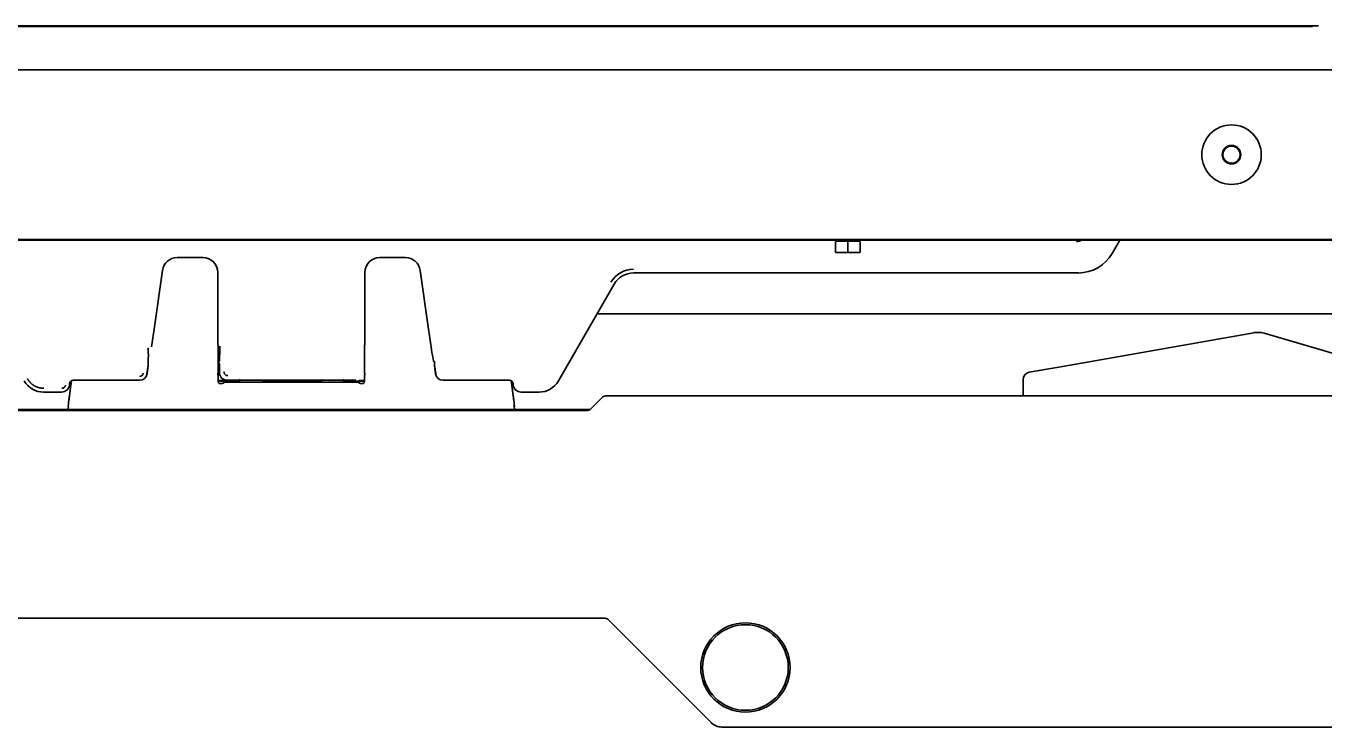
# Model space of a CAD drawing. Header units: inches. Extents: x 786 to 5755, y -850 to 3635.
# Drawn here: x 3978.2 to 4152.6, y -142.6 to -48.4 of the extents above; entities that cross this region are included whole.
import ezdxf

# ---------------------------------------------------------------- set-up
doc = ezdxf.new("R2010")
doc.units = ezdxf.units.IN
doc.layers.add('1', color=7, linetype='Continuous', true_color=0xffffff)
doc.layers.add('4', color=7, linetype='Continuous', true_color=0xffffff)

msp = doc.modelspace()

# ---------------------------------------------------------------- linework, layer by layer
at = {"layer": '1', "color": 7, "linetype": 'Continuous', "lineweight": 35}
for p, q in [((3495.92, -48.42), (4151.86, -48.42)), ((4200.14, -54.31), (3454.9, -54.31)), ((4139.04, -65.8), (4139.04, -65.76)), ((3508.16, -77.12), (4200.21, -77.12)), ((3508.17, -77.21), (4161.98, -77.21)), ((4088.64, -77.35), (4088.64, -77.21)), ((4124.15, -78.98), (4125.17, -77.21)), ((4002.02, -79.53), (3998.57, -79.53)), ((4029.21, -79.53), (4025.76, -79.53)), ((3996.59, -81.25), (3995.52, -88.84)), ((4004.01, -81.53), (4004.01, -82.66)), ((4023.77, -82.66), (4023.77, -81.53)), ((4032.26, -88.84), (4031.19, -81.25)), ((4059.86, -81.6), (4119.61, -81.6)), ((4004.01, -82.66), (4004.01, -84.34)), ((4023.77, -84.34), (4023.77, -82.66)), ((4049.76, -96.1), (4057.26, -83.1)), ((4004.01, -84.34), (4004.01, -88.84)), ((4023.77, -88.84), (4023.77, -84.34)), ((4117, -94.24), (4143.2, -89.62)), ((4144.56, -89.69), (4154.95, -92.72)), ((3995.12, -91.52), (3995.16, -91.24)), ((4004.04, -95.15), (4004.04, -91.24)), ((4023.74, -95.15), (4023.74, -91.24)), ((4032.66, -91.52), (4032.62, -91.24)), ((3994.66, -93.99), (3994.5, -95.13)), ((3994.51, -95.14), (3994.67, -94.03)), ((4004.24, -93.85), (4004.24, -95)), ((4033.27, -95.14), (4033.11, -94.03)), ((4033.28, -95.13), (4033.12, -93.99)), ((4113, -94.94), (4117, -94.24)), ((3980.62, -97.6), (3983.08, -97.6)), ((3984.07, -96.74), (3984.11, -96.43)), ((3984.36, -96.06), (3984.18, -97.4)), ((3984.35, -96.07), (3984.18, -97.32)), ((3984.18, -97.32), (3984.18, -97.32)), ((3984.18, -97.4), (3984.18, -97.4)), ((3984.6, -96), (3993.52, -96)), ((4004.04, -96.2), (4004.04, -96.14)), ((4004.04, -96.14), (4004.23, -96.14)), ((4004.07, -96.05), (4004.23, -96.05)), ((4004.73, -96.06), (4004.86, -96.11)), ((4004.73, -96.14), (4004.86, -96.19)), ((4004.73, -96.42), (4004.86, -96.29)), ((4022.54, -96), (4005.24, -96)), ((4005.36, -96.12), (4006.39, -96.12)), ((4006.57, -96.18), (4005.36, -96.18)), ((4005.36, -96.2), (4006.39, -96.2)), ((4022.42, -96.26), (4005.36, -96.26)), ((4009.89, -96), (4009.89, -96.06)), ((4010.39, -96.2), (4017.39, -96.2)), ((4017.89, -96.06), (4017.89, -96)), ((4022.42, -96.18), (4021.21, -96.18)), ((4021.39, -96.12), (4022.42, -96.12)), ((4021.39, -96.2), (4022.42, -96.2)), ((4022.91, -96.11), (4023.05, -96.06)), ((4022.91, -96.19), (4023.05, -96.14)), ((4022.91, -96.29), (4023.05, -96.42)), ((4023.55, -96.05), (4023.71, -96.05)), ((4023.55, -96.14), (4023.74, -96.14)), ((4023.74, -96.2), (4023.74, -96.14)), ((4043.18, -96), (4034.26, -96)), ((4043.6, -97.4), (4043.42, -96.06)), ((4043.6, -97.32), (4043.43, -96.07)), ((4043.6, -97.32), (4043.6, -97.32)), ((4043.6, -97.4), (4043.6, -97.4)), ((4043.67, -96.43), (4043.71, -96.74)), ((4044.7, -97.6), (4047.16, -97.6)), ((4112.18, -98.09), (4112.18, -95.93)), ((4055.6, -98.38), (4054.18, -99.8)), ((4056.3, -98.09), (4192.18, -98.09)), ((3593.81, -99.95), (4053.97, -99.95)), ((3594.3, -100.09), (4053.48, -100.09)), ((4055.84, -127.95), (3591.94, -127.95)), ((4070.3, -142), (4056.55, -128.25)), ((4250.89, -142.59), (4071.72, -142.59))]:
    msp.add_line(p, q, dxfattribs=at)
for centre, radius in [((4140.19, -65.71), 4), ((4140.19, -65.71), 1.25), ((4140.19, -65.71), 1.15), ((4074.89, -134.59), 6), ((4074.89, -134.59), 5.75)]:
    msp.add_circle(centre, radius, dxfattribs=at)
for centre, radius, start, end in [((4143.72, -92.57), 3, 73.7865, 100), ((4113.18, -95.93), 1, 100, 180), ((4056.3, -99.09), 1, 90, 135), ((4053.48, -99.09), 1, 270, 315), ((4055.84, -128.95), 1, 45, 90), ((4071.72, -140.59), 2, 225, 270)]:
    msp.add_arc(centre, radius, start, end, dxfattribs=at)
for centre, major_axis, ratio, start_param, end_param in [((4088.63, -77.35), (0, 1.5), 0.008333, 3.176502, 4.712391), ((3998.57, -81.53), (1.32, -1.51), 0.997598, 2.427198, 3.855987), ((4002.01, -81.53), (-1.42, -1.42), 0.997265, 2.357564, 3.925621), ((4025.77, -81.53), (-1.42, 1.42), 0.997265, 5.499157, 7.067214), ((4029.21, -81.53), (1.32, 1.51), 0.997598, 5.568791, 6.99758), ((4119.6, -76.35), (-2.63, 4.55), 0.999188, 2.618346, 3.66484), ((4059.86, -84.6), (1.5, -2.6), 0.999188, 2.618346, 3.66484), ((3995.36, -88.84), (0.42, 3), 0.051895, 4.308564, 4.719702), ((4004.17, -88.84), (0, 3), 0.052408, 1.570796, 1.981934), ((4023.61, -88.84), (0, 3), 0.052408, 4.301251, 4.712389), ((4032.42, -88.84), (-0.42, 3), 0.051895, 1.563483, 1.974621), ((3995.32, -91.24), (0.42, 3), 0.051895, 1.166972, 1.57811), ((4003.88, -91.24), (0, 3), 0.052408, 4.712389, 5.123527), ((4023.9, -91.24), (0, 3), 0.052408, 1.159658, 1.570796), ((4032.46, -91.24), (-0.42, 3), 0.051895, 4.705076, 5.116214), ((4032.77, -91.52), (-0.28, 2), 0.051895, 1.563483, 3.125553), ((4003.99, -93.85), (-0.177, -0.177), 0.998783, 2.356803, 3.725721), ((3993.52, -95), (-0.657, 0.756), 0.998931, 2.426537, 3.856648), ((4004.09, -95.07), (0, 1), 0.052408, 1.570796, 3.124139), ((4004.09, -95.15), (0, 1), 0.052408, 1.570796, 3.124139), ((4005.24, -95), (-0.708, -0.708), 0.998783, 5.498396, 7.067974), ((4023.69, -95.07), (0, 1), 0.052408, 3.159046, 4.712389), ((4023.69, -95.15), (0, 1), 0.052408, 3.159046, 4.712389), ((4034.26, -95), (0.657, 0.756), 0.998931, 2.426537, 3.856648), ((3980.62, -94.6), (-1.5, -2.6), 0.999188, 5.759938, 6.806432), ((3983.08, -96.6), (-0.342, 0.94), 0.99931, 2.792529, 4.223191), ((3984.26, -97.32), (0.32, 2.25), 0.03458, 1.575662, 2.974751), ((3984.26, -97.4), (0.32, 2.25), 0.03458, 1.575662, 3.146458), ((3984.6, -96.5), (-0.171, 0.47), 0.99931, 5.934122, 7.364783), ((4004.29, -96.19), (0.177, 0.177), 0.997265, 2.357564, 3.693517), ((4004.23, -96.06), (0.5, 0), 0.017455, 0.05236, 1.570796), ((4004.23, -96.14), (0.5, 0), 0.017455, 0.05236, 1.570796), ((4004.23, -96.42), (0.5, 0), 0.052408, 4.828132, 6.230825), ((4005.36, -96.11), (0.5, 0), 0.017455, 3.193953, 4.712389), ((4005.36, -96.19), (0.5, 0), 0.017455, 3.193953, 4.712389), ((4005.36, -96.29), (0.5, 0), 0.052408, 1.570796, 3.089233), ((4005.36, -96.21), (0.5, 0), 0.052408, 1.570796, 2.57937), ((4006.39, -95.12), (0.447, -0.895), 0.99981, 5.819644, 6.453939), ((4006.39, -95.2), (0.447, -0.895), 0.99981, 5.819644, 6.580327), ((4010.39, -95.2), (0.447, 0.895), 0.99981, 3.166826, 3.605134), ((4017.39, -95.2), (-0.447, 0.895), 0.99981, 2.678052, 3.438734), ((4021.39, -95.2), (0.447, 0.895), 0.99981, 2.844451, 3.605134), ((4021.39, -95.12), (0.447, 0.895), 0.99981, 2.970839, 3.605134), ((4022.42, -96.11), (0.5, 0), 0.017455, 4.712389, 6.230825), ((4022.42, -96.21), (0.5, 0), 0.052408, 0.562222, 1.570796), ((4022.42, -96.19), (0.5, 0), 0.017455, 4.712389, 6.230825), ((4022.42, -96.29), (0.5, 0), 0.052408, 0.05236, 1.570796), ((4023.55, -96.06), (0.5, 0), 0.017455, 1.570796, 3.089233), ((4023.55, -96.14), (0.5, 0), 0.017455, 1.570796, 3.089233), ((4023.55, -96.42), (0.5, 0), 0.052408, 3.193953, 4.596646), ((4023.49, -96.19), (0.177, -0.177), 0.997265, 5.731261, 7.067214), ((4043.18, -96.5), (-0.171, -0.47), 0.99931, 2.059994, 3.490656), ((4043.52, -97.32), (-0.32, 2.25), 0.03458, 3.308435, 4.707523), ((4043.52, -97.4), (-0.32, 2.25), 0.03458, 3.136727, 4.707523), ((4044.7, -96.6), (-0.342, -0.94), 0.99931, 5.201587, 6.632249), ((4047.16, -94.6), (-1.5, 2.6), 0.999188, 2.618346, 3.66484), ((3984.68, -99.75), (0, -0.75), 0.999379, 4.572848, 4.98544), ((4043.1, -99.75), (0, -0.75), 0.999379, 1.297745, 1.710337)]:
    msp.add_ellipse(centre, major_axis=major_axis, ratio=ratio, start_param=start_param, end_param=end_param, dxfattribs=at)
for points in [[(4004.23, -96.44), (4004.25, -96.44), (4004.27, -96.45), (4004.29, -96.45)], [(4023.49, -96.45), (4023.51, -96.45), (4023.53, -96.44), (4023.55, -96.44)]]:
    msp.add_open_spline(points, degree=3, dxfattribs=at)
at = {"layer": '4', "color": 7, "linetype": 'Continuous', "lineweight": 35}
for p, q in [((3496.72, -48.42), (4151.06, -48.42)), ((3496.72, -48.5), (4151.06, -48.5)), ((4086.97, -77.35), (4086.97, -78.84)), ((4124.15, -78.98), (4125.17, -77.21)), ((4059.86, -81.6), (4119.61, -81.6)), ((4049.76, -96.1), (4057.26, -83.1)), ((4054.95, -87.1), (4159.62, -87.1)), ((4004.27, -91.75), (4004.26, -93.47)), ((3994.66, -93.99), (3994.5, -95.13)), ((3994.51, -95.14), (3994.67, -94.03)), ((4004.24, -93.85), (4004.24, -95)), ((4033.27, -95.14), (4033.11, -94.03)), ((4033.28, -95.13), (4033.12, -93.99)), ((3980.62, -97.6), (3983.08, -97.6)), ((3984.07, -96.74), (3984.11, -96.43)), ((3984.6, -96), (3993.52, -96)), ((4022.54, -96), (4005.24, -96)), ((4043.18, -96), (4034.26, -96)), ((4043.67, -96.43), (4043.71, -96.74)), ((4044.7, -97.6), (4047.16, -97.6))]:
    msp.add_line(p, q, dxfattribs=at)
for centre, major_axis, ratio, start_param, end_param in [((4086.97, -84.27), (199.87, 0), 0.034639, 1.554121, 1.570796), ((4090.28, -77.35), (0, -1.5), 0.016664, 0.034914, 1.570806), ((4119.36, -75.89), (0, -1.47), 0.999861, 6.282717, 6.748431), ((4086.97, -85.77), (-198.38, 0), 0.034899, 4.695714, 4.712389), ((4059.86, -84.6), (-1.75, 3.03), 0.999188, 5.759938, 6.806432), ((3994.76, -91.81), (-0.415, -0.28), 0.20114, 4.577531, 4.932154), ((4004.23, -91.45), (0, 1.25), 0.034921, 4.469589, 4.712389), ((3993.51, -94.99), (-0.328, 0.378), 0.998931, 2.426537, 3.856648), ((4005.24, -95), (-0.708, -0.708), 0.998783, 5.498396, 7.067974), ((4005.35, -94.89), (0.354, 0.354), 0.998783, 2.356803, 3.926382), ((4034.26, -95), (0.657, 0.756), 0.998931, 2.426537, 3.856648), ((3983.07, -96.59), (-0.171, 0.47), 0.99931, 2.792529, 4.223191)]:
    msp.add_ellipse(centre, major_axis=major_axis, ratio=ratio, start_param=start_param, end_param=end_param, dxfattribs=at)
for points, knots in [([(3994.66, -93.47), (3994.66, -93.45), (3994.66, -93.41), (3994.67, -93.34), (3994.67, -93.28), (3994.67, -93.22), (3994.68, -93.16), (3994.68, -93.1), (3994.68, -93.04), (3994.68, -92.99), (3994.68, -92.93), (3994.68, -92.88), (3994.69, -92.82), (3994.69, -92.77), (3994.69, -92.72), (3994.69, -92.67), (3994.69, -92.62), (3994.69, -92.57), (3994.69, -92.53), (3994.69, -92.48), (3994.68, -92.44), (3994.68, -92.4), (3994.68, -92.36), (3994.68, -92.32), (3994.68, -92.28), (3994.68, -92.24), (3994.67, -92.2), (3994.67, -92.17), (3994.67, -92.13), (3994.67, -92.1), (3994.66, -92.07), (3994.66, -92.04), (3994.66, -92.01), (3994.65, -91.98), (3994.65, -91.95), (3994.64, -91.93), (3994.64, -91.9), (3994.64, -91.88), (3994.63, -91.85), (3994.63, -91.83), (3994.62, -91.81), (3994.62, -91.8), (3994.62, -91.79)], [0, 0, 0, 0, 0.038636, 0.076568, 0.113795, 0.150318, 0.186137, 0.221252, 0.255664, 0.289372, 0.322377, 0.35468, 0.38628, 0.417177, 0.447373, 0.476868, 0.505662, 0.533755, 0.561147, 0.58784, 0.613834, 0.63913, 0.663727, 0.687628, 0.710831, 0.733339, 0.755152, 0.776272, 0.796698, 0.816433, 0.835478, 0.853834, 0.871502, 0.888486, 0.904786, 0.920405, 0.935346, 0.949611, 0.963205, 0.976131, 0.988394, 1, 1, 1, 1]), ([(3994.66, -93.99), (3994.66, -93.99), (3994.66, -93.99), (3994.66, -93.98), (3994.66, -93.98), (3994.66, -93.97), (3994.66, -93.97), (3994.66, -93.96), (3994.66, -93.95), (3994.66, -93.95), (3994.66, -93.94), (3994.66, -93.93), (3994.66, -93.93), (3994.66, -93.92), (3994.66, -93.91), (3994.66, -93.9), (3994.66, -93.89), (3994.66, -93.88), (3994.66, -93.87), (3994.66, -93.87), (3994.66, -93.86), (3994.66, -93.85), (3994.66, -93.84), (3994.66, -93.83), (3994.66, -93.82), (3994.66, -93.8), (3994.66, -93.79), (3994.66, -93.78), (3994.66, -93.77), (3994.66, -93.75), (3994.66, -93.73), (3994.66, -93.7), (3994.65, -93.67), (3994.65, -93.64), (3994.65, -93.61), (3994.66, -93.57), (3994.66, -93.54), (3994.66, -93.51), (3994.66, -93.48), (3994.66, -93.47)], [0, 0, 0, 0, 0.015127, 0.030377, 0.045764, 0.061296, 0.076986, 0.092842, 0.108875, 0.125094, 0.141509, 0.158128, 0.17496, 0.192013, 0.209295, 0.226814, 0.244577, 0.262591, 0.280863, 0.299399, 0.318206, 0.337289, 0.356653, 0.376305, 0.39625, 0.416492, 0.437036, 0.457887, 0.47905, 0.500527, 0.553885, 0.607644, 0.661865, 0.716604, 0.77192, 0.827865, 0.884493, 0.941855, 1, 1, 1, 1]), ([(4033.12, -93.47), (4033.12, -93.48), (4033.12, -93.49), (4033.12, -93.51), (4033.12, -93.52), (4033.12, -93.54), (4033.12, -93.56), (4033.12, -93.58), (4033.12, -93.59), (4033.13, -93.61), (4033.13, -93.63), (4033.13, -93.64), (4033.13, -93.66), (4033.12, -93.67), (4033.12, -93.69), (4033.12, -93.71), (4033.12, -93.72), (4033.12, -93.74), (4033.12, -93.75), (4033.12, -93.77), (4033.12, -93.78), (4033.12, -93.8), (4033.12, -93.82), (4033.12, -93.83), (4033.12, -93.85), (4033.12, -93.87), (4033.12, -93.88), (4033.12, -93.9), (4033.12, -93.91), (4033.12, -93.93), (4033.12, -93.94), (4033.12, -93.95), (4033.12, -93.97), (4033.12, -93.98), (4033.12, -93.99), (4033.12, -93.99), (4033.12, -93.99)], [0, 0, 0, 0, 0.030266, 0.060289, 0.090076, 0.119633, 0.148968, 0.178087, 0.206997, 0.235705, 0.26422, 0.292548, 0.320697, 0.348675, 0.37649, 0.404151, 0.431665, 0.459041, 0.486287, 0.513413, 0.540426, 0.567336, 0.603735, 0.639153, 0.673617, 0.707156, 0.7398, 0.771585, 0.802547, 0.832725, 0.862164, 0.890908, 0.919009, 0.94652, 0.973497, 1, 1, 1, 1])]:
    msp.add_open_spline(points, degree=3, knots=knots, dxfattribs=at)
msp.add_open_spline([(3978.46, -95.84), (3978.63, -96.13), (3979.09, -96.59), (3979.66, -96.92), (3980.3, -97.09), (3980.63, -97.09)], degree=2, dxfattribs=at)

doc.saveas('drawing.dxf')
